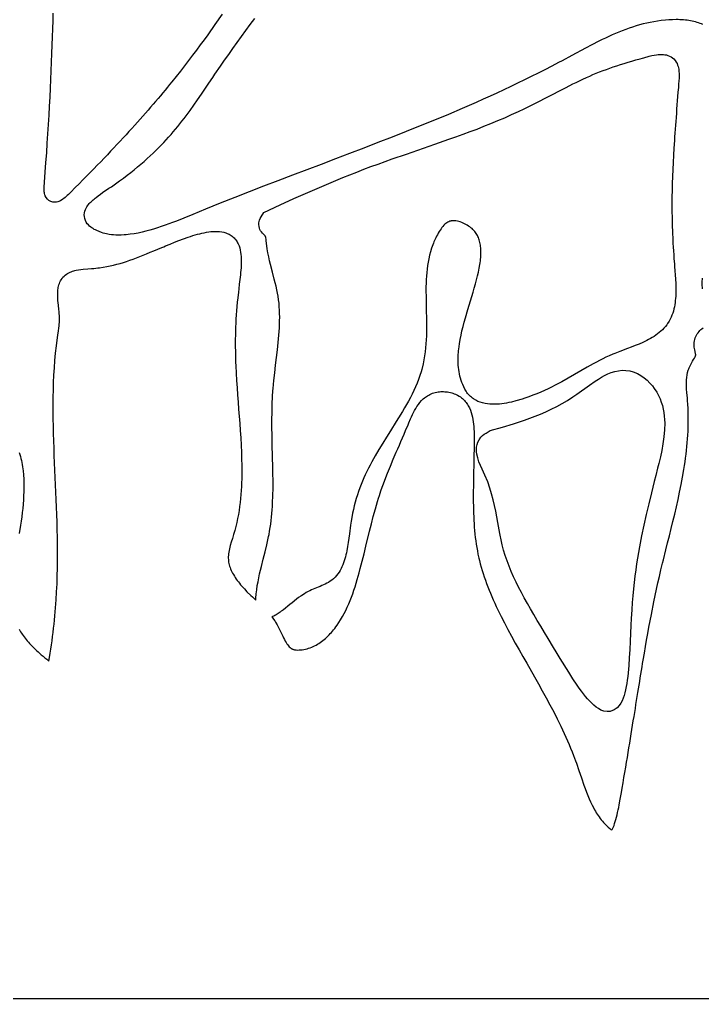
# Model space of a CAD drawing. Extents: x 4283 to 40403, y 1134 to 1764.
# Drawn here: x 4415.063 to 4417.748, y 1481.457 to 1485.306 of the extents above; entities that cross this region are included whole.
import ezdxf

# ---------------------------------------------------------------- set-up
doc = ezdxf.new("R2010")
doc.units = 0
doc.layers.add('华泽绵阳图框', color=7, linetype='Continuous')

# ---------------------------------------------------------------- blocks, each defined once
blk = doc.blocks.new('11')
for points in [[(-179229.02, -78580.87), (-179229.1, -78580.47), (-179229.15, -78580.09), (-179229.17, -78579.73), (-179229.17, -78579.37), (-179229.15, -78579.02), (-179229.13, -78578.67), (-179229.09, -78578.33), (-179229.04, -78577.99)], [(-179228.96, -78509.32), (-179229.33, -78509.15), (-179229.72, -78509), (-179230.12, -78508.85), (-179230.53, -78508.72), (-179230.95, -78508.6), (-179231.38, -78508.49), (-179231.83, -78508.39), (-179232.28, -78508.3), (-179232.74, -78508.22), (-179233.21, -78508.16), (-179233.69, -78508.1), (-179234.18, -78508.06), (-179234.67, -78508.02), (-179235.16, -78508), (-179235.66, -78507.98), (-179236.16, -78507.98), (-179237.18, -78507.99), (-179238.2, -78508.04), (-179239.12, -78508.12), (-179240.23, -78508.23), (-179241.23, -78508.37), (-179242.22, -78508.53), (-179243.2, -78508.72), (-179244.17, -78508.93), (-179245.13, -78509.16), (-179246.09, -78509.41), (-179247.04, -78509.69), (-179247.98, -78509.98), (-179248.92, -78510.3), (-179249.85, -78510.63), (-179250.77, -78510.98), (-179251.7, -78511.35), (-179252.62, -78511.73), (-179253.53, -78512.13), (-179254.44, -78512.54), (-179255.35, -78512.96), (-179256.26, -78513.4), (-179257.16, -78513.84), (-179258.98, -78514.76), (-179260.78, -78515.71), (-179264.41, -78517.67), (-179267.08, -78519.11), (-179268.06, -78519.63), (-179269.89, -78520.59), (-179271.74, -78521.55), (-179273.58, -78522.48), (-179275.43, -78523.41), (-179277.28, -78524.32), (-179279.14, -78525.22), (-179281, -78526.11), (-179282.86, -78526.98), (-179284.73, -78527.85), (-179286.6, -78528.7), (-179288.47, -78529.54), (-179290.35, -78530.38), (-179294.11, -78532.02), (-179297.88, -78533.63), (-179301.67, -78535.2), (-179305.47, -78536.75), (-179309.27, -78538.28), (-179313.1, -78539.79), (-179316.93, -78541.28), (-179320.77, -78542.76), (-179324.62, -78544.23), (-179328.48, -78545.7), (-179332.35, -78547.17), (-179336.23, -78548.63), (-179340.11, -78550.11), (-179344.01, -78551.59), (-179347.91, -78553.09), (-179351.82, -78554.6), (-179355.74, -78556.13), (-179359.67, -78557.69), (-179363.6, -78559.27), (-179367.11, -78560.71), (-179369.53, -78561.71), (-179371.53, -78562.52), (-179372.54, -78562.91), (-179373.56, -78563.3), (-179374.58, -78563.68), (-179375.61, -78564.04), (-179376.64, -78564.39), (-179377.68, -78564.71), (-179378.72, -78565.02), (-179379.78, -78565.3), (-179380.83, -78565.55), (-179381.9, -78565.77), (-179382.97, -78565.96), (-179384.05, -78566.11), (-179385.12, -78566.23), (-179385.69, -78566.27), (-179386.47, -78566.3), (-179386.79, -78566.31), (-179387.35, -78566.32), (-179387.93, -78566.3), (-179388.53, -78566.27), (-179389.14, -78566.21), (-179389.77, -78566.12), (-179390.43, -78565.99), (-179391.31, -78565.76), (-179391.76, -78565.62), (-179392.42, -78565.38), (-179393.08, -78565.11), (-179393.43, -78564.94), (-179393.76, -78564.77), (-179394.09, -78564.58), (-179394.41, -78564.37), (-179394.73, -78564.14), (-179395.04, -78563.88), (-179395.35, -78563.58), (-179395.65, -78563.24), (-179395.92, -78562.86), (-179396.18, -78562.37), (-179396.35, -78561.85), (-179396.45, -78561.32), (-179396.47, -78560.8), (-179396.42, -78560.3), (-179396.31, -78559.84), (-179396.16, -78559.42), (-179395.99, -78559.04), (-179395.79, -78558.69), (-179395.58, -78558.37), (-179395.35, -78558.07), (-179395.12, -78557.79), (-179394.88, -78557.53), (-179394.63, -78557.28), (-179394.37, -78557.03), (-179394.1, -78556.8), (-179393.83, -78556.57), (-179393.56, -78556.34), (-179393.27, -78556.11), (-179392.7, -78555.68), (-179392.1, -78555.25), (-179391.5, -78554.83), (-179389.78, -78553.66), (-179389.14, -78553.23), (-179388.02, -78552.44), (-179386.94, -78551.66), (-179385.89, -78550.89), (-179384.88, -78550.13), (-179383.9, -78549.36), (-179382.95, -78548.61), (-179382.03, -78547.86), (-179381.14, -78547.11), (-179380.28, -78546.36), (-179379.44, -78545.62), (-179378.63, -78544.88), (-179377.85, -78544.15), (-179377.09, -78543.42), (-179376.36, -78542.69), (-179375.64, -78541.96), (-179374.95, -78541.24), (-179374.27, -78540.52), (-179373.62, -78539.8), (-179372.98, -78539.07), (-179372.36, -78538.36), (-179371.75, -78537.64), (-179371.16, -78536.92), (-179370.58, -78536.2), (-179370.01, -78535.48), (-179369.45, -78534.76), (-179368.91, -78534.04), (-179367.83, -78532.59), (-179366.79, -78531.13), (-179365.77, -78529.66), (-179364.75, -78528.18), (-179362.72, -78525.18), (-179361.69, -78523.65), (-179361.07, -78522.74), (-179359.56, -78520.54), (-179358.46, -78518.97), (-179357.35, -78517.38), (-179356.21, -78515.79), (-179355.06, -78514.18), (-179353.9, -78512.56), (-179352.72, -78510.93), (-179351.52, -78509.3), (-179350.32, -78507.65)], [(-179359.11, -78506.46), (-179361.07, -78509.27), (-179363.04, -78512.05), (-179364.04, -78513.44), (-179365.06, -78514.84), (-179366.09, -78516.24), (-179367.14, -78517.64), (-179368.21, -78519.05), (-179369.3, -78520.47), (-179370.42, -78521.91), (-179371.57, -78523.36), (-179372.74, -78524.82), (-179373.35, -78525.56), (-179373.96, -78526.31), (-179374.58, -78527.06), (-179375.2, -78527.82), (-179375.84, -78528.58), (-179376.49, -78529.35), (-179377.15, -78530.12), (-179377.82, -78530.9), (-179378.5, -78531.69), (-179379.19, -78532.49), (-179379.89, -78533.29), (-179380.6, -78534.11), (-179381.33, -78534.92), (-179382.07, -78535.75), (-179382.82, -78536.59), (-179383.58, -78537.44), (-179384.36, -78538.29), (-179385.15, -78539.16), (-179385.96, -78540.03), (-179386.78, -78540.91), (-179387.62, -78541.81), (-179388.47, -78542.72), (-179389.33, -78543.63), (-179390.21, -78544.56), (-179391.11, -78545.5), (-179392.02, -78546.45), (-179392.95, -78547.41), (-179393.9, -78548.39), (-179394.87, -78549.38), (-179395.85, -78550.38), (-179396.85, -78551.39), (-179397.87, -78552.42), (-179398.9, -78553.47), (-179400.09, -78554.66), (-179400.5, -78555.06), (-179400.78, -78555.34), (-179401.07, -78555.61), (-179401.36, -78555.88), (-179401.65, -78556.14), (-179401.96, -78556.39), (-179402.28, -78556.64), (-179402.62, -78556.87), (-179402.84, -78557), (-179403.07, -78557.11), (-179403.33, -78557.22), (-179403.64, -78557.33), (-179404, -78557.41), (-179404.45, -78557.44), (-179404.97, -78557.4), (-179405.54, -78557.24), (-179406.05, -78556.95), (-179406.46, -78556.6), (-179406.82, -78556.14), (-179407.04, -78555.73), (-179407.16, -78555.39), (-179407.24, -78555.1), (-179407.28, -78554.84), (-179407.32, -78554.58), (-179407.35, -78554.18), (-179407.35, -78553.78), (-179407.34, -78553.39), (-179407.32, -78553.02), (-179407.26, -78552.34), (-179407.24, -78551.98), (-179407.03, -78549.29), (-179406.84, -78546.64), (-179406.65, -78544.02), (-179406.48, -78541.44), (-179406.31, -78538.88), (-179406.16, -78536.36), (-179406.01, -78533.86), (-179405.87, -78531.4), (-179405.74, -78528.96), (-179405.62, -78526.56), (-179405.51, -78524.18), (-179405.4, -78521.82), (-179405.31, -78519.49), (-179405.21, -78517.19), (-179405.13, -78514.91), (-179405.05, -78512.66), (-179404.98, -78510.43), (-179404.91, -78508.22), (-179404.85, -78506.03)], [(-179414.06, -78625.23), (-179413.9, -78625.77), (-179413.75, -78626.31), (-179413.62, -78626.85), (-179413.5, -78627.4), (-179413.39, -78627.94), (-179413.29, -78628.49), (-179413.2, -78629.05), (-179413.06, -78630.15), (-179412.95, -78631.27), (-179412.87, -78632.39), (-179412.83, -78633.51), (-179412.82, -78634.64), (-179412.84, -78635.78), (-179412.89, -78636.91), (-179412.96, -78638.05), (-179413.04, -78639.19), (-179413.15, -78640.33), (-179413.28, -78641.47), (-179413.42, -78642.61), (-179413.57, -78643.75), (-179413.73, -78644.89), (-179414.08, -78647.15)], [(-179414.13, -78673.04), (-179413.93, -78673.38), (-179413.72, -78673.73), (-179413.51, -78674.08), (-179413.27, -78674.43), (-179413.03, -78674.78), (-179412.77, -78675.13), (-179412.5, -78675.48), (-179412.22, -78675.84), (-179411.92, -78676.2), (-179411.61, -78676.56), (-179411.28, -78676.92), (-179410.94, -78677.29), (-179410.58, -78677.66), (-179410.21, -78678.04), (-179409.82, -78678.41), (-179409.41, -78678.8), (-179408.99, -78679.19), (-179408.55, -78679.58), (-179408.1, -78679.98), (-179407.62, -78680.38), (-179407.14, -78680.79), (-179406.63, -78681.2), (-179406.05, -78681.67), (-179405.88, -78680.73), (-179405.69, -78679.58), (-179405.51, -78678.43), (-179405.34, -78677.3), (-179405.18, -78676.16), (-179405.03, -78675.03), (-179404.89, -78673.91), (-179404.76, -78672.79), (-179404.64, -78671.68), (-179404.53, -78670.57), (-179404.42, -78669.47), (-179404.23, -78667.26), (-179404.08, -78665.08), (-179403.95, -78662.92), (-179403.85, -78660.77), (-179403.78, -78658.64), (-179403.73, -78656.52), (-179403.7, -78654.41), (-179403.7, -78652.32), (-179403.71, -78650.24), (-179403.73, -78648.17), (-179403.77, -78646.11), (-179403.83, -78644.06), (-179403.89, -78642.02), (-179403.97, -78639.99), (-179404.05, -78637.97), (-179404.13, -78635.96), (-179404.22, -78633.95), (-179404.4, -78629.95), (-179404.58, -78625.98), (-179404.65, -78624), (-179404.72, -78622.02), (-179404.78, -78620.04), (-179404.83, -78618.07), (-179404.86, -78616.09), (-179404.88, -78614.12), (-179404.88, -78612.15), (-179404.86, -78610.18), (-179404.82, -78608.21), (-179404.76, -78606.23), (-179404.67, -78604.26), (-179404.55, -78602.28), (-179404.4, -78600.3), (-179404.22, -78598.31), (-179404.01, -78596.32), (-179403.63, -78593.37), (-179403.48, -78592.36), (-179403.36, -78591.41), (-179403.3, -78590.95), (-179403.26, -78590.48), (-179403.22, -78590.02), (-179403.2, -78589.56), (-179403.19, -78589.1), (-179403.2, -78588.36), (-179403.21, -78588.13), (-179403.24, -78587.61), (-179403.29, -78587.06), (-179403.35, -78586.49), (-179403.48, -78585.3), (-179403.55, -78584.69), (-179403.6, -78584.06), (-179403.65, -78583.43), (-179403.67, -78582.79), (-179403.67, -78582.14), (-179403.64, -78581.5), (-179403.61, -78581.15), (-179403.57, -78580.82), (-179403.51, -78580.48), (-179403.43, -78580.14), (-179403.34, -78579.79), (-179403.22, -78579.45), (-179403.08, -78579.1), (-179402.92, -78578.75), (-179402.72, -78578.41), (-179402.5, -78578.08), (-179402.23, -78577.75), (-179401.93, -78577.43), (-179401.63, -78577.17), (-179401.31, -78576.93), (-179400.98, -78576.72), (-179400.64, -78576.54), (-179400.31, -78576.38), (-179399.98, -78576.25), (-179399.64, -78576.13), (-179399.31, -78576.03), (-179398.99, -78575.94), (-179398.64, -78575.86), (-179398.02, -78575.74), (-179397.38, -78575.65), (-179396.74, -78575.58), (-179395.54, -78575.48), (-179394.53, -78575.4), (-179393.86, -78575.34), (-179393.33, -78575.28), (-179392.82, -78575.22), (-179392.32, -78575.16), (-179391.32, -78575.01), (-179390.37, -78574.85), (-179389.44, -78574.66), (-179388.53, -78574.46), (-179387.63, -78574.24), (-179386.75, -78573.99), (-179385.88, -78573.73), (-179385, -78573.45), (-179384.13, -78573.16), (-179383.25, -78572.84), (-179382.35, -78572.51), (-179381.45, -78572.15), (-179380.52, -78571.78), (-179379.58, -78571.4), (-179378.61, -78570.99), (-179377.6, -78570.57), (-179376.57, -78570.14), (-179375.5, -78569.69), (-179374.95, -78569.46), (-179374.46, -78569.25), (-179373.23, -78568.75), (-179372.04, -78568.26), (-179370.82, -78567.79), (-179369.58, -78567.32), (-179368.34, -78566.88), (-179367.71, -78566.67), (-179367.08, -78566.47), (-179366.46, -78566.29), (-179365.84, -78566.11), (-179365.22, -78565.95), (-179364.6, -78565.8), (-179363.99, -78565.67), (-179363.39, -78565.56), (-179362.78, -78565.46), (-179362.19, -78565.39), (-179361.59, -78565.34), (-179361, -78565.32), (-179360.41, -78565.32), (-179359.82, -78565.36), (-179359.23, -78565.44), (-179358.64, -78565.56), (-179358.09, -78565.73), (-179357.77, -78565.85), (-179357.49, -78565.97), (-179357.2, -78566.11), (-179356.92, -78566.27), (-179356.65, -78566.45), (-179356.39, -78566.64), (-179356.13, -78566.86), (-179355.89, -78567.09), (-179355.66, -78567.33), (-179355.46, -78567.59), (-179355.27, -78567.85), (-179355.09, -78568.12), (-179354.94, -78568.4), (-179354.79, -78568.7), (-179354.56, -78569.23), (-179354.38, -78569.8), (-179354.23, -78570.38), (-179354.13, -78570.96), (-179354.05, -78571.54), (-179354, -78572.13), (-179353.97, -78572.73), (-179353.96, -78573.33), (-179353.96, -78573.94), (-179353.98, -78574.55), (-179354.02, -78575.17), (-179354.06, -78575.8), (-179354.12, -78576.42), (-179354.18, -78577.06), (-179354.32, -78578.32), (-179354.48, -78579.59), (-179354.63, -78580.84), (-179354.75, -78581.78), (-179354.92, -78583.28), (-179355.04, -78584.46), (-179355.14, -78585.64), (-179355.24, -78586.8), (-179355.32, -78587.94), (-179355.39, -78589.07), (-179355.44, -78590.19), (-179355.49, -78591.29), (-179355.53, -78592.38), (-179355.55, -78593.46), (-179355.57, -78594.53), (-179355.57, -78595.59), (-179355.57, -78596.64), (-179355.56, -78597.68), (-179355.54, -78598.71), (-179355.52, -78599.73), (-179355.48, -78600.74), (-179355.44, -78601.74), (-179355.35, -78603.74), (-179355.24, -78605.71), (-179355.11, -78607.67), (-179354.97, -78609.61), (-179354.82, -78611.54), (-179354.67, -78613.47), (-179354.37, -78617.32), (-179354.23, -78619.26), (-179354.1, -78621.21), (-179354, -78623.18), (-179353.91, -78625.16), (-179353.85, -78627.16), (-179353.82, -78628.47), (-179353.81, -78629.2), (-179353.81, -78630.23), (-179353.82, -78631.27), (-179353.83, -78632.32), (-179353.87, -78633.37), (-179353.91, -78634.43), (-179353.97, -78635.49), (-179354.05, -78636.56), (-179354.14, -78637.64), (-179354.26, -78638.72), (-179354.39, -78639.8), (-179354.55, -78640.89), (-179354.73, -78641.98), (-179354.94, -78643.07), (-179355.17, -78644.16), (-179355.43, -78645.25), (-179355.72, -78646.35), (-179356.03, -78647.41), (-179356.35, -78648.45), (-179356.65, -78649.45), (-179356.92, -78650.42), (-179357.04, -78650.88), (-179357.15, -78651.33), (-179357.24, -78651.77), (-179357.32, -78652.2), (-179357.38, -78652.61), (-179357.43, -78653.02), (-179357.46, -78653.41), (-179357.46, -78653.78), (-179357.45, -78654.22), (-179357.43, -78654.5), (-179357.38, -78654.86), (-179357.31, -78655.23), (-179357.22, -78655.59), (-179357.11, -78655.97), (-179356.99, -78656.34), (-179356.84, -78656.73), (-179356.68, -78657.11), (-179356.49, -78657.5), (-179356.29, -78657.89), (-179356.07, -78658.28), (-179355.83, -78658.67), (-179355.58, -78659.07), (-179355.32, -78659.46), (-179355.04, -78659.85), (-179354.74, -78660.24), (-179354.44, -78660.63), (-179354.12, -78661.02), (-179353.8, -78661.39), (-179353.12, -78662.16), (-179352.41, -78662.9), (-179351.41, -78663.89), (-179350.94, -78664.33), (-179350.18, -78665.03), (-179350.03, -78665.17), (-179350.03, -78665.17), (-179350.03, -78665.17), (-179350.03, -78665.17), (-179350, -78664.61), (-179349.9, -78663.48), (-179349.77, -78662.36), (-179349.61, -78661.26), (-179349.42, -78660.19), (-179349.22, -78659.12), (-179349, -78658.08), (-179348.76, -78657.05), (-179348.52, -78656.03), (-179348.02, -78654.05), (-179347.52, -78652.11), (-179347.04, -78650.2), (-179346.82, -78649.27), (-179346.54, -78647.94), (-179346.44, -78647.41), (-179346.27, -78646.47), (-179346.12, -78645.53), (-179345.99, -78644.59), (-179345.87, -78643.64), (-179345.76, -78642.68), (-179345.67, -78641.72), (-179345.59, -78640.76), (-179345.53, -78639.79), (-179345.48, -78638.82), (-179345.4, -78636.85), (-179345.36, -78634.86), (-179345.35, -78632.86), (-179345.37, -78630.85), (-179345.41, -78628.82), (-179345.46, -78626.77), (-179345.56, -78622.64), (-179345.61, -78620.55), (-179345.64, -78618.46), (-179345.64, -78616.35), (-179345.62, -78614.24), (-179345.57, -78612.11), (-179345.47, -78609.99), (-179345.37, -78608.5), (-179345.32, -78607.84), (-179345.13, -78605.72), (-179344.9, -78603.62), (-179344.66, -78601.53), (-179344.17, -78597.42), (-179343.95, -78595.41), (-179343.77, -78593.41), (-179343.69, -78592.43), (-179343.63, -78591.45), (-179343.59, -78590.47), (-179343.56, -78589.51), (-179343.55, -78588.55), (-179343.56, -78587.6), (-179343.6, -78586.66), (-179343.65, -78585.72), (-179343.73, -78584.8), (-179343.84, -78583.88), (-179343.99, -78582.82), (-179344.13, -78582.06), (-179344.32, -78581.13), (-179344.53, -78580.2), (-179344.76, -78579.26), (-179345.01, -78578.3), (-179345.53, -78576.34), (-179346.05, -78574.33), (-179346.3, -78573.28), (-179346.53, -78572.23), (-179346.74, -78571.15), (-179346.92, -78570.04), (-179347.11, -78568.54), (-179347.18, -78567.85), (-179347.23, -78567.42), (-179347.29, -78567.04), (-179347.32, -78566.92), (-179347.35, -78566.81), (-179347.39, -78566.71), (-179347.42, -78566.64), (-179347.44, -78566.59), (-179347.46, -78566.57), (-179347.55, -78566.45), (-179347.91, -78566.1), (-179348.19, -78565.82), (-179348.51, -78565.44), (-179348.71, -78565.13), (-179348.9, -78564.79), (-179349.04, -78564.41), (-179349.14, -78564.04), (-179349.2, -78563.48), (-179349.17, -78563.02), (-179349.1, -78562.64), (-179349, -78562.28), (-179348.8, -78561.8), (-179348.56, -78561.36), (-179347.81, -78560.17), (-179343.41, -78558.16), (-179339.68, -78556.46), (-179335.93, -78554.78), (-179332.17, -78553.14), (-179330.28, -78552.33), (-179328.39, -78551.53), (-179326.49, -78550.75), (-179324.58, -78549.98), (-179322.69, -78549.24), (-179320.75, -78548.5), (-179318.83, -78547.78), (-179316.91, -78547.08), (-179313.07, -78545.71), (-179309.23, -78544.37), (-179301.55, -78541.73), (-179297.72, -78540.39), (-179295.81, -78539.71), (-179293.91, -78539.02), (-179292.01, -78538.31), (-179290.12, -78537.6), (-179288.23, -78536.86), (-179286.35, -78536.1), (-179284.47, -78535.33), (-179282.6, -78534.53), (-179280.74, -78533.71), (-179278.88, -78532.85), (-179277.39, -78532.15), (-179275.19, -78531.06), (-179273.34, -78530.13), (-179271.49, -78529.17), (-179269.65, -78528.22), (-179267.81, -78527.26), (-179265.98, -78526.32), (-179264.15, -78525.4), (-179263.24, -78524.96), (-179262.33, -78524.52), (-179261.42, -78524.09), (-179260.51, -78523.67), (-179259.58, -78523.26), (-179258.71, -78522.88), (-179257.81, -78522.51), (-179256.91, -78522.14), (-179256, -78521.79), (-179255.08, -78521.45), (-179254.15, -78521.12), (-179253.21, -78520.79), (-179252.25, -78520.47), (-179251.27, -78520.15), (-179250.27, -78519.83), (-179249.23, -78519.52), (-179248.17, -78519.2), (-179247.07, -78518.88), (-179245.93, -78518.56), (-179245.34, -78518.39), (-179244.95, -78518.28), (-179243.49, -78517.89), (-179242.81, -78517.73), (-179242.14, -78517.6), (-179241.47, -78517.49), (-179241.1, -78517.45), (-179240.74, -78517.42), (-179240.38, -78517.4), (-179240.01, -78517.4), (-179239.63, -78517.43), (-179239.24, -78517.47), (-179238.83, -78517.55), (-179238.42, -78517.67), (-179237.99, -78517.83), (-179237.56, -78518.06), (-179237.16, -78518.33), (-179236.83, -78518.62), (-179236.44, -78519.05), (-179236.16, -78519.47), (-179235.95, -78519.87), (-179235.79, -78520.27), (-179235.67, -78520.66), (-179235.58, -78521.04), (-179235.51, -78521.41), (-179235.46, -78521.77), (-179235.43, -78522.13), (-179235.41, -78522.5), (-179235.4, -78523.17), (-179235.42, -78523.85), (-179235.46, -78524.51), (-179235.53, -78525.43), (-179235.6, -78526.38), (-179235.7, -78527.59), (-179235.79, -78528.77), (-179235.88, -78529.94), (-179235.97, -78531.09), (-179236.06, -78532.22), (-179236.14, -78533.34), (-179236.22, -78534.44), (-179236.3, -78535.52), (-179236.38, -78536.59), (-179236.46, -78537.64), (-179236.53, -78538.69), (-179236.6, -78539.72), (-179236.67, -78540.73), (-179236.8, -78542.74), (-179236.91, -78544.71), (-179237.02, -78546.64), (-179237.11, -78548.55), (-179237.18, -78550.44), (-179237.24, -78552.32), (-179237.29, -78554.18), (-179237.32, -78556.05), (-179237.33, -78557.92), (-179237.32, -78559.8), (-179237.3, -78561.7), (-179237.25, -78563.61), (-179237.19, -78565.56), (-179237.1, -78567.55), (-179237.05, -78568.55), (-179236.99, -78569.57), (-179236.93, -78570.6), (-179236.86, -78571.64), (-179236.78, -78572.69), (-179236.67, -78574.17), (-179236.62, -78574.85), (-179236.53, -78575.96), (-179236.44, -78577.09), (-179236.37, -78578.24), (-179236.31, -78579.4), (-179236.28, -78580.56), (-179236.28, -78581.71), (-179236.3, -78582.3), (-179236.32, -78582.88), (-179236.36, -78583.46), (-179236.42, -78584.04), (-179236.49, -78584.61), (-179236.58, -78585.19), (-179236.68, -78585.76), (-179236.81, -78586.32), (-179236.95, -78586.89), (-179237.12, -78587.44), (-179237.32, -78588), (-179237.54, -78588.54), (-179237.79, -78589.08), (-179238.08, -78589.62), (-179238.51, -78590.31), (-179238.74, -78590.62), (-179239.1, -78591.08), (-179239.49, -78591.53), (-179239.9, -78591.95), (-179240.33, -78592.35), (-179240.77, -78592.73), (-179241.23, -78593.09), (-179241.7, -78593.43), (-179242.18, -78593.75), (-179242.66, -78594.05), (-179243.16, -78594.34), (-179243.66, -78594.61), (-179244.17, -78594.88), (-179244.69, -78595.13), (-179245.21, -78595.38), (-179246.25, -78595.83), (-179247.31, -78596.26), (-179248.36, -78596.67), (-179249.41, -78597.07), (-179251.45, -78597.83), (-179252.79, -78598.37), (-179253.36, -78598.6), (-179254.29, -78599.01), (-179255.19, -78599.42), (-179256.07, -78599.84), (-179256.94, -78600.28), (-179257.8, -78600.73), (-179258.64, -78601.18), (-179260.33, -78602.12), (-179262, -78603.08), (-179263.68, -78604.06), (-179265.39, -78605.05), (-179267.14, -78606.03), (-179268.05, -78606.52), (-179268.97, -78607), (-179269.91, -78607.48), (-179270.87, -78607.95), (-179271.85, -78608.41), (-179272.86, -78608.85), (-179273.9, -78609.29), (-179274.97, -78609.71), (-179276.07, -78610.11), (-179277.2, -78610.5), (-179277.88, -78610.72), (-179279.58, -78611.22), (-179280.82, -78611.53), (-179281.47, -78611.67), (-179282.1, -78611.8), (-179282.75, -78611.91), (-179283.39, -78612), (-179284.04, -78612.07), (-179284.69, -78612.12), (-179285.34, -78612.15), (-179285.99, -78612.15), (-179286.64, -78612.11), (-179287.29, -78612.05), (-179287.94, -78611.94), (-179288.59, -78611.79), (-179289.23, -78611.6), (-179289.86, -78611.35), (-179290.48, -78611.04), (-179291.05, -78610.69), (-179291.36, -78610.47), (-179291.64, -78610.25), (-179291.91, -78610.01), (-179292.18, -78609.74), (-179292.5, -78609.39), (-179292.66, -78609.19), (-179292.87, -78608.91), (-179293.08, -78608.6), (-179293.43, -78608.03), (-179293.73, -78607.43), (-179293.99, -78606.83), (-179294.22, -78606.24), (-179294.41, -78605.67), (-179294.59, -78605.07), (-179294.74, -78604.49), (-179294.87, -78603.91), (-179294.98, -78603.32), (-179295.07, -78602.74), (-179295.14, -78602.16), (-179295.2, -78601.58), (-179295.23, -78601.01), (-179295.25, -78600.43), (-179295.25, -78599.85), (-179295.24, -78599.27), (-179295.21, -78598.69), (-179295.17, -78598.12), (-179295.12, -78597.54), (-179295.08, -78597.2), (-179294.89, -78595.81), (-179294.69, -78594.64), (-179294.45, -78593.47), (-179294.19, -78592.29), (-179293.9, -78591.12), (-179293.59, -78589.94), (-179293.26, -78588.76), (-179292.57, -78586.43), (-179291.87, -78584.1), (-179291.18, -78581.8), (-179290.85, -78580.68), (-179290.54, -78579.56), (-179290.24, -78578.47), (-179289.98, -78577.39), (-179289.74, -78576.34), (-179289.53, -78575.31), (-179289.35, -78574.29), (-179289.28, -78573.81), (-179289.21, -78573.33), (-179289.16, -78572.86), (-179289.12, -78572.4), (-179289.09, -78571.94), (-179289.07, -78571.5), (-179289.06, -78571.06), (-179289.06, -78570.64), (-179289.07, -78570.22), (-179289.1, -78569.82), (-179289.14, -78569.43), (-179289.19, -78569.05), (-179289.25, -78568.68), (-179289.32, -78568.33), (-179289.41, -78567.98), (-179289.5, -78567.65), (-179289.61, -78567.33), (-179289.73, -78567.02), (-179289.87, -78566.71), (-179290.01, -78566.42), (-179290.17, -78566.14), (-179290.35, -78565.86), (-179290.54, -78565.59), (-179290.75, -78565.33), (-179290.97, -78565.07), (-179291.21, -78564.82), (-179291.47, -78564.58), (-179291.75, -78564.34), (-179292.08, -78564.08), (-179292.39, -78563.87), (-179292.74, -78563.65), (-179293.11, -78563.43), (-179293.49, -78563.24), (-179293.88, -78563.06), (-179294.27, -78562.9), (-179294.66, -78562.76), (-179295.06, -78562.64), (-179295.44, -78562.55), (-179295.81, -78562.48), (-179296.16, -78562.44), (-179296.48, -78562.43), (-179296.79, -78562.44), (-179297.08, -78562.48), (-179297.23, -78562.51), (-179297.3, -78562.52), (-179297.42, -78562.56), (-179297.52, -78562.59), (-179297.79, -78562.71), (-179298.03, -78562.84), (-179298.28, -78563), (-179298.54, -78563.19), (-179298.8, -78563.41), (-179299.07, -78563.67), (-179299.33, -78563.96), (-179299.6, -78564.27), (-179299.86, -78564.62), (-179300.12, -78564.99), (-179300.37, -78565.38), (-179300.61, -78565.79), (-179300.85, -78566.22), (-179301.08, -78566.66), (-179301.3, -78567.11), (-179301.51, -78567.57), (-179301.77, -78568.18), (-179301.9, -78568.51), (-179302.08, -78568.98), (-179302.25, -78569.45), (-179302.41, -78569.91), (-179302.7, -78570.85), (-179302.96, -78571.78), (-179303.17, -78572.72), (-179303.36, -78573.65), (-179303.51, -78574.58), (-179303.64, -78575.52), (-179303.74, -78576.47), (-179303.82, -78577.41), (-179303.88, -78578.37), (-179303.92, -78579.33), (-179303.94, -78580.3), (-179303.95, -78581.27), (-179303.93, -78583.25), (-179303.89, -78585.26), (-179303.86, -78586.3), (-179303.8, -78589.39), (-179303.79, -78591.5), (-179303.81, -78592.57), (-179303.84, -78593.64), (-179303.89, -78594.71), (-179303.96, -78595.78), (-179304.05, -78596.86), (-179304.17, -78597.94), (-179304.32, -78599.01), (-179304.5, -78600.09), (-179304.71, -78601.18), (-179305.09, -78602.74), (-179305.26, -78603.31), (-179305.58, -78604.35), (-179305.94, -78605.39), (-179306.34, -78606.41), (-179306.76, -78607.41), (-179307.21, -78608.4), (-179307.67, -78609.37), (-179308.16, -78610.34), (-179308.67, -78611.28), (-179309.18, -78612.22), (-179309.71, -78613.14), (-179310.25, -78614.06), (-179311.34, -78615.84), (-179311.97, -78616.85), (-179313.52, -78619.31), (-179314.59, -78621.01), (-179315.65, -78622.7), (-179316.67, -78624.38), (-179317.66, -78626.07), (-179318.14, -78626.91), (-179318.61, -78627.76), (-179319.06, -78628.61), (-179319.51, -78629.47), (-179319.94, -78630.33), (-179320.36, -78631.21), (-179320.76, -78632.09), (-179321.14, -78632.98), (-179321.51, -78633.88), (-179321.87, -78634.8), (-179322.2, -78635.73), (-179322.52, -78636.67), (-179322.82, -78637.63), (-179323.1, -78638.61), (-179323.36, -78639.6), (-179323.6, -78640.61), (-179323.81, -78641.65), (-179323.93, -78642.28), (-179324.18, -78643.81), (-179324.34, -78644.92), (-179324.65, -78647.22), (-179324.81, -78648.38), (-179324.98, -78649.54), (-179325.17, -78650.69), (-179325.38, -78651.81), (-179325.5, -78652.38), (-179325.63, -78652.94), (-179325.77, -78653.49), (-179325.92, -78654.03), (-179326.09, -78654.57), (-179326.27, -78655.1), (-179326.47, -78655.62), (-179326.69, -78656.14), (-179326.94, -78656.64), (-179327.2, -78657.14), (-179327.49, -78657.62), (-179327.81, -78658.08), (-179328.17, -78658.53), (-179328.56, -78658.97), (-179329.02, -78659.41), (-179329.42, -78659.74), (-179329.88, -78660.07), (-179330.34, -78660.36), (-179330.8, -78660.62), (-179331.26, -78660.85), (-179331.72, -78661.06), (-179332.18, -78661.26), (-179332.63, -78661.45), (-179333.09, -78661.63), (-179333.54, -78661.82), (-179334, -78662), (-179334.46, -78662.2), (-179334.92, -78662.41), (-179335.39, -78662.63), (-179335.86, -78662.88), (-179336.35, -78663.14), (-179336.83, -78663.43), (-179337.58, -78663.9), (-179337.87, -78664.1), (-179338.42, -78664.51), (-179338.99, -78664.94), (-179340.17, -78665.88), (-179340.76, -78666.36), (-179341.36, -78666.84), (-179341.95, -78667.32), (-179342.53, -78667.77), (-179342.82, -78668), (-179343.11, -78668.21), (-179343.39, -78668.42), (-179343.68, -78668.62), (-179343.96, -78668.81), (-179344.25, -78668.99), (-179344.55, -78669.16), (-179344.85, -78669.33), (-179345.17, -78669.48), (-179345.51, -78669.62), (-179345.69, -78669.68), (-179345.59, -78669.8), (-179345.24, -78670.29), (-179344.91, -78670.79), (-179344.67, -78671.17), (-179344.27, -78671.86), (-179343.98, -78672.4), (-179343.71, -78672.94), (-179342.73, -78674.95), (-179342.5, -78675.42), (-179342.28, -78675.86), (-179342.05, -78676.27), (-179341.83, -78676.66), (-179341.6, -78677.01), (-179341.38, -78677.32), (-179341.17, -78677.59), (-179340.96, -78677.83), (-179340.73, -78678.04), (-179340.65, -78678.11), (-179340.56, -78678.18), (-179340.46, -78678.25), (-179340.37, -78678.3), (-179340.23, -78678.38), (-179340.18, -78678.4), (-179340.07, -78678.45), (-179339.95, -78678.49), (-179339.83, -78678.53), (-179339.69, -78678.57), (-179339.55, -78678.6), (-179339.42, -78678.62), (-179339.06, -78678.67), (-179338.69, -78678.69), (-179338.31, -78678.68), (-179337.9, -78678.66), (-179337.47, -78678.61), (-179337.04, -78678.54), (-179336.6, -78678.45), (-179336.15, -78678.33), (-179335.77, -78678.22), (-179335.29, -78678.06), (-179334.88, -78677.9), (-179334.47, -78677.73), (-179334.08, -78677.54), (-179333.69, -78677.33), (-179333.3, -78677.12), (-179332.93, -78676.89), (-179332.56, -78676.64), (-179332.2, -78676.39), (-179331.84, -78676.12), (-179331.5, -78675.84), (-179331.15, -78675.54), (-179330.82, -78675.24), (-179330.49, -78674.92), (-179330.17, -78674.6), (-179329.86, -78674.26), (-179329.55, -78673.91), (-179329.24, -78673.56), (-179328.95, -78673.19), (-179328.66, -78672.82), (-179328.38, -78672.45), (-179328.01, -78671.94), (-179327.56, -78671.28), (-179327.05, -78670.47), (-179326.57, -78669.65), (-179326.11, -78668.81), (-179325.67, -78667.95), (-179325.26, -78667.07), (-179324.86, -78666.19), (-179324.48, -78665.28), (-179324.13, -78664.37), (-179323.78, -78663.43), (-179323.45, -78662.49), (-179323.14, -78661.54), (-179322.83, -78660.58), (-179322.54, -78659.61), (-179322.02, -78657.77), (-179321.72, -78656.64), (-179321.19, -78654.64), (-179320.69, -78652.62), (-179320.2, -78650.6), (-179319.22, -78646.54), (-179318.72, -78644.52), (-179318.2, -78642.5), (-179317.65, -78640.5), (-179317.37, -78639.5), (-179317.07, -78638.51), (-179316.77, -78637.53), (-179316.56, -78636.87), (-179316.12, -78635.57), (-179315.79, -78634.6), (-179315.44, -78633.65), (-179315.08, -78632.69), (-179314.35, -78630.8), (-179313.58, -78628.92), (-179312.79, -78627.03), (-179311.98, -78625.13), (-179311.57, -78624.17), (-179311.15, -78623.21), (-179310.73, -78622.23), (-179310.3, -78621.24), (-179309.87, -78620.25), (-179309.44, -78619.23), (-179308.79, -78617.69), (-179308.57, -78617.15), (-179308.11, -78616.07), (-179307.86, -78615.51), (-179307.6, -78614.95), (-179307.32, -78614.39), (-179307.03, -78613.83), (-179306.71, -78613.27), (-179306.37, -78612.72), (-179305.99, -78612.18), (-179305.58, -78611.66), (-179305.13, -78611.15), (-179304.66, -78610.69), (-179304.37, -78610.44), (-179304.1, -78610.22), (-179303.8, -78610.01), (-179303.5, -78609.81), (-179303.18, -78609.63), (-179302.85, -78609.46), (-179302.51, -78609.3), (-179302.15, -78609.16), (-179301.79, -78609.04), (-179301.42, -78608.94), (-179301.04, -78608.86), (-179300.67, -78608.8), (-179300.3, -78608.75), (-179299.92, -78608.72), (-179299.55, -78608.71), (-179299.18, -78608.72), (-179298.81, -78608.73), (-179298.44, -78608.77), (-179298.07, -78608.81), (-179297.71, -78608.88), (-179297.34, -78608.95), (-179296.98, -78609.05), (-179296.63, -78609.15), (-179296.28, -78609.28), (-179295.93, -78609.42), (-179295.6, -78609.57), (-179295.36, -78609.69), (-179294.94, -78609.93), (-179294.62, -78610.15), (-179294.32, -78610.37), (-179294.04, -78610.6), (-179293.77, -78610.85), (-179293.52, -78611.11), (-179293.28, -78611.38), (-179293.06, -78611.65), (-179292.86, -78611.93), (-179292.66, -78612.22), (-179292.47, -78612.54), (-179292.17, -78613.12), (-179291.9, -78613.73), (-179291.68, -78614.36), (-179291.5, -78614.99), (-179291.34, -78615.62), (-179291.22, -78616.26), (-179291.12, -78616.91), (-179291.04, -78617.55), (-179290.99, -78618.2), (-179290.95, -78618.84), (-179290.92, -78619.49), (-179290.89, -78620.76), (-179290.89, -78622.01), (-179290.9, -78622.75), (-179290.93, -78624.44), (-179290.95, -78625.63), (-179290.97, -78626.79), (-179290.99, -78627.95), (-179291.02, -78629.08), (-179291.04, -78630.2), (-179291.06, -78631.3), (-179291.08, -78632.39), (-179291.1, -78633.47), (-179291.11, -78634.53), (-179291.12, -78635.58), (-179291.13, -78636.61), (-179291.13, -78637.64), (-179291.12, -78638.65), (-179291.11, -78639.65), (-179291.09, -78640.63), (-179291.06, -78641.61), (-179291.02, -78642.58), (-179290.97, -78643.54), (-179290.92, -78644.49), (-179290.85, -78645.43), (-179290.77, -78646.36), (-179290.68, -78647.28), (-179290.58, -78648.2), (-179290.46, -78649.11), (-179290.33, -78650.01), (-179290.19, -78650.91), (-179290.03, -78651.8), (-179289.85, -78652.69), (-179289.61, -78653.81), (-179289.45, -78654.46), (-179289.23, -78655.35), (-179288.98, -78656.23), (-179288.72, -78657.12), (-179288.44, -78658), (-179288.15, -78658.89), (-179287.85, -78659.77), (-179287.52, -78660.66), (-179287.19, -78661.55), (-179286.84, -78662.44), (-179286.47, -78663.32), (-179286.1, -78664.21), (-179285.71, -78665.1), (-179285.31, -78666), (-179284.89, -78666.89), (-179284.47, -78667.78), (-179283.59, -78669.57), (-179282.68, -78671.37), (-179281.73, -78673.17), (-179280.76, -78674.98), (-179279.75, -78676.79), (-179278.73, -78678.61), (-179277.7, -78680.44), (-179276.65, -78682.28), (-179274.54, -78685.98), (-179273.48, -78687.84), (-179272.43, -78689.72), (-179271.39, -78691.61), (-179270.36, -78693.51), (-179269.35, -78695.43), (-179268.37, -78697.36), (-179267.41, -78699.31), (-179266.49, -78701.26), (-179266.04, -78702.26), (-179265.6, -78703.25), (-179265.17, -78704.25), (-179264.76, -78705.25), (-179264.35, -78706.25), (-179263.96, -78707.27), (-179263.44, -78708.67), (-179263.21, -78709.31), (-179262.52, -78711.32), (-179261.86, -78713.31), (-179261.19, -78715.26), (-179260.85, -78716.2), (-179260.51, -78717.14), (-179260.15, -78718.06), (-179259.77, -78718.95), (-179259.38, -78719.83), (-179258.96, -78720.69), (-179258.52, -78721.53), (-179258.3, -78721.93), (-179258.06, -78722.34), (-179257.82, -78722.74), (-179257.56, -78723.13), (-179257.31, -78723.51), (-179257.04, -78723.89), (-179256.76, -78724.27), (-179256.47, -78724.64), (-179256.18, -78725), (-179255.87, -78725.36), (-179255.55, -78725.71), (-179255.23, -78726.05), (-179254.88, -78726.39), (-179254.58, -78726.68), (-179254.19, -78727.04), (-179253.85, -78727.31), (-179253.72, -78727.41), (-179253.65, -78727.46), (-179253.6, -78727.38), (-179253.53, -78727.25), (-179253.45, -78727.11), (-179253.36, -78726.95), (-179253.28, -78726.78), (-179253.19, -78726.59), (-179253.11, -78726.38), (-179253.02, -78726.17), (-179252.85, -78725.68), (-179252.68, -78725.16), (-179252.51, -78724.59), (-179252.35, -78723.99), (-179252.19, -78723.35), (-179252.04, -78722.69), (-179251.89, -78722.01), (-179251.74, -78721.3), (-179251.6, -78720.59), (-179251.33, -78719.11), (-179251.01, -78717.24), (-179250.82, -78716.13), (-179250.57, -78714.67), (-179250.33, -78713.23), (-179250.09, -78711.83), (-179249.86, -78710.44), (-179249.63, -78709.08), (-179249.41, -78707.75), (-179249.19, -78706.44), (-179248.98, -78705.15), (-179248.77, -78703.88), (-179248.57, -78702.64), (-179248.37, -78701.42), (-179248.17, -78700.21), (-179247.98, -78699.03), (-179247.79, -78697.87), (-179247.6, -78696.72), (-179247.42, -78695.6), (-179247.24, -78694.49), (-179247.07, -78693.4), (-179246.89, -78692.32), (-179246.72, -78691.26), (-179246.55, -78690.22), (-179246.39, -78689.19), (-179246.22, -78688.17), (-179246.06, -78687.17), (-179245.9, -78686.18), (-179245.74, -78685.2), (-179245.58, -78684.24), (-179245.42, -78683.28), (-179245.26, -78682.34), (-179245.11, -78681.41), (-179244.8, -78679.57), (-179244.49, -78677.76), (-179244.18, -78675.98), (-179243.86, -78674.23), (-179243.55, -78672.49), (-179243.23, -78670.77), (-179242.9, -78669.06), (-179242.22, -78665.65), (-179241.87, -78663.94), (-179241.5, -78662.23), (-179241.12, -78660.5), (-179240.73, -78658.75), (-179240.32, -78656.98), (-179239.89, -78655.19), (-179239.65, -78654.23), (-179238.98, -78651.52), (-179238.51, -78649.64), (-179238.03, -78647.74), (-179237.54, -78645.82), (-179237.06, -78643.87), (-179236.58, -78641.9), (-179236.12, -78639.92), (-179235.67, -78637.92), (-179235.24, -78635.91), (-179234.83, -78633.88), (-179234.45, -78631.84), (-179234.1, -78629.78), (-179233.94, -78628.76), (-179233.79, -78627.73), (-179233.64, -78626.7), (-179233.51, -78625.66), (-179233.39, -78624.63), (-179233.29, -78623.59), (-179233.19, -78622.56), (-179233.11, -78621.52), (-179233.04, -78620.48), (-179232.98, -78619.44), (-179232.94, -78618.41), (-179232.91, -78617.37), (-179232.9, -78616.33), (-179232.9, -78615.3), (-179232.92, -78614.26), (-179232.96, -78613.23), (-179233.01, -78612.19), (-179233.09, -78611.16), (-179233.15, -78610.43), (-179233.28, -78609.04), (-179233.37, -78607.93), (-179233.41, -78607.33), (-179233.42, -78606.73), (-179233.42, -78606.12), (-179233.39, -78605.5), (-179233.33, -78604.86), (-179233.24, -78604.21), (-179233.09, -78603.55), (-179232.91, -78602.91), (-179232.79, -78602.56), (-179232.66, -78602.23), (-179232.52, -78601.93), (-179232.35, -78601.57), (-179232.04, -78601.01), (-179231.74, -78600.51), (-179231.47, -78600.06), (-179231.24, -78599.67), (-179231.06, -78599.31), (-179231.01, -78599.19), (-179230.96, -78599.08), (-179230.93, -78598.98), (-179230.91, -78598.9), (-179230.9, -78598.85), (-179230.89, -78598.81), (-179230.9, -78598.66), (-179230.91, -78598.57), (-179230.94, -78598.42), (-179231.17, -78597.41), (-179231.24, -78597.08), (-179231.3, -78596.7), (-179231.34, -78596.24), (-179231.35, -78595.85), (-179231.32, -78595.42), (-179231.26, -78594.99), (-179231.16, -78594.57), (-179231.03, -78594.16), (-179230.86, -78593.78), (-179230.67, -78593.41), (-179230.46, -78593.07), (-179230.24, -78592.75), (-179229.99, -78592.45), (-179229.74, -78592.17), (-179229.47, -78591.91), (-179229.2, -78591.67), (-179228.92, -78591.44)]]:
    blk.add_lwpolyline(points)
blk.add_lwpolyline([(-179286.57, -78619.27), (-179283.25, -78618.32), (-179280.27, -78617.42), (-179277.3, -78616.45), (-179275.84, -78615.93), (-179274.37, -78615.38), (-179272.91, -78614.79), (-179271.45, -78614.15), (-179270, -78613.47), (-179268.54, -78612.74), (-179267.09, -78611.94), (-179265.63, -78611.09), (-179264.18, -78610.17), (-179263.05, -78609.41), (-179259.66, -78606.96), (-179258.08, -78605.86), (-179257.26, -78605.33), (-179256.42, -78604.83), (-179255.56, -78604.36), (-179254.68, -78603.94), (-179253.77, -78603.57), (-179252.82, -78603.27), (-179251.84, -78603.06), (-179250.82, -78602.94), (-179249.78, -78602.95), (-179248.74, -78603.09), (-179247.86, -78603.32), (-179246.69, -78603.81), (-179245.74, -78604.35), (-179244.87, -78604.96), (-179244.06, -78605.65), (-179243.31, -78606.39), (-179242.63, -78607.18), (-179242.12, -78607.85), (-179241.46, -78608.86), (-179240.97, -78609.75), (-179240.56, -78610.65), (-179240.21, -78611.57), (-179239.93, -78612.5), (-179239.7, -78613.43), (-179239.53, -78614.37), (-179239.41, -78615.32), (-179239.33, -78616.26), (-179239.29, -78617.23), (-179239.33, -78619.09), (-179239.5, -78620.96), (-179239.76, -78622.81), (-179240.09, -78624.63), (-179240.47, -78626.41), (-179240.88, -78628.14), (-179241.21, -78629.46), (-179241.7, -78631.44), (-179242.1, -78633.03), (-179242.87, -78636.1), (-179243.61, -78639.08), (-179244.3, -78641.99), (-179244.96, -78644.88), (-179245.57, -78647.78), (-179246.14, -78650.74), (-179246.66, -78653.81), (-179246.9, -78655.38), (-179247.13, -78657), (-179247.34, -78658.66), (-179247.54, -78660.37), (-179247.73, -78662.14), (-179247.9, -78663.97), (-179248.06, -78665.86), (-179248.2, -78667.82), (-179248.34, -78670.19), (-179248.44, -78671.98), (-179248.64, -78676.37), (-179248.75, -78678.58), (-179248.87, -78680.76), (-179249.02, -78682.88), (-179249.2, -78684.9), (-179249.31, -78685.89), (-179249.43, -78686.83), (-179249.56, -78687.74), (-179249.71, -78688.61), (-179249.88, -78689.45), (-179250.07, -78690.24), (-179250.28, -78691.01), (-179250.53, -78691.73), (-179250.82, -78692.43), (-179251.18, -78693.1), (-179251.62, -78693.75), (-179252.2, -78694.36), (-179253, -78694.93), (-179254.1, -78695.3), (-179254.91, -78695.34), (-179255.76, -78695.22), (-179256.56, -78694.94), (-179257.25, -78694.57), (-179257.88, -78694.14), (-179258.48, -78693.65), (-179259.05, -78693.12), (-179259.61, -78692.54), (-179260.17, -78691.92), (-179260.73, -78691.25), (-179261.29, -78690.54), (-179261.85, -78689.8), (-179262.42, -78689.01), (-179262.99, -78688.19), (-179264.13, -78686.49), (-179265.29, -78684.69), (-179267.58, -78680.99), (-179268.7, -78679.14), (-179269.39, -78678), (-179270.84, -78675.59), (-179271.87, -78673.9), (-179272.86, -78672.25), (-179273.82, -78670.65), (-179274.74, -78669.09), (-179275.64, -78667.57), (-179276.49, -78666.07), (-179277.31, -78664.59), (-179278.1, -78663.14), (-179278.84, -78661.7), (-179279.55, -78660.27), (-179280.22, -78658.84), (-179280.84, -78657.42), (-179281.43, -78655.99), (-179281.97, -78654.55), (-179282.47, -78653.1), (-179282.92, -78651.64), (-179283.32, -78650.17), (-179283.52, -78649.33), (-179283.97, -78647.16), (-179284.51, -78644.15), (-179284.77, -78642.63), (-179285.05, -78641.1), (-179285.37, -78639.57), (-179285.73, -78638.01), (-179286.15, -78636.43), (-179286.64, -78634.82), (-179287.23, -78633.17), (-179287.99, -78631.34), (-179288.75, -78629.68), (-179289.18, -78628.72), (-179289.58, -78627.72), (-179289.94, -78626.67), (-179290.18, -78625.61), (-179290.26, -78624.99), (-179290.29, -78624.37), (-179290.25, -78623.73), (-179290.12, -78623.07), (-179289.9, -78622.4), (-179289.56, -78621.73), (-179289.07, -78621.08), (-179288.63, -78620.64), (-179288.14, -78620.25), (-179287.65, -78619.92)], close=True)

msp = doc.modelspace()

# ---------------------------------------------------------------- linework, layer by layer
at = {"layer": '华泽绵阳图框', "color": 7}
msp.add_line((4350.855, 1481.457), (4460.2459, 1481.457), dxfattribs=at)

# ---------------------------------------------------------------- block references
at = {"xscale": 0.01452, "yscale": 0.01452, "zscale": 0.01452}
msp.add_blockref('11', (7020.1542, 2625.2415), dxfattribs=at)

doc.saveas('drawing.dxf')
